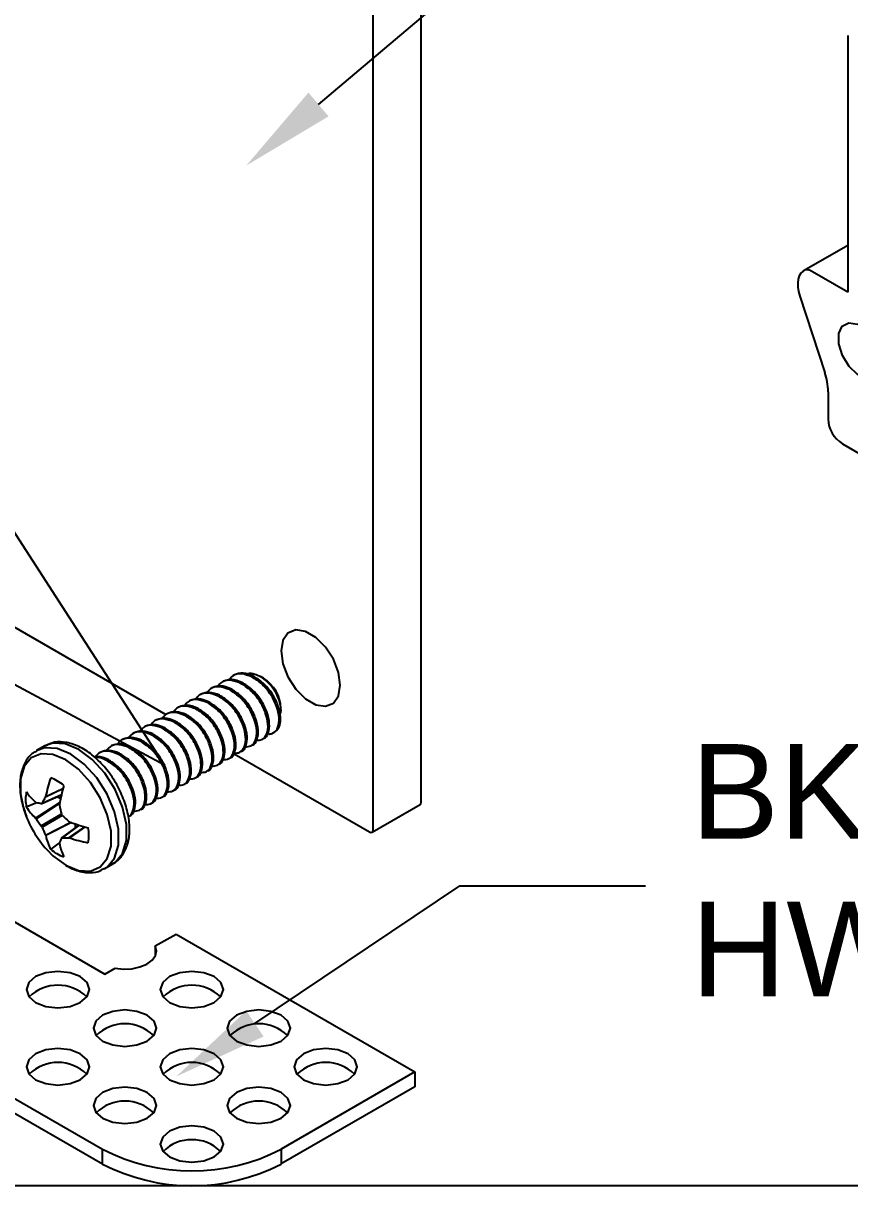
# Model space of a CAD drawing. Extents: x -0.21 to 7.62, y -6.14 to 0.
# Drawn here: x 2.804 to 4.44, y -6.138 to -3.835 of the extents above; entities that cross this region are included whole.
import ezdxf
from ezdxf import colors
from ezdxf.entities.mleader import LeaderData, LeaderLine
from ezdxf.math import Vec2, Vec3

# ---------------------------------------------------------------- set-up
doc = ezdxf.new("R2010")
doc.units = 0
doc.header["$LTSCALE"] = 0.5
doc.header["$MEASUREMENT"] = 0
for name, color, linetype in [('Brackets', 181, 'CONTINUOUS'), ('End Cap', 92, 'CONTINUOUS'), ('FAB DWG', 221, 'CONTINUOUS'), ('Hardware', 242, 'CONTINUOUS'), ('Housing', 150, 'CONTINUOUS')]:
    doc.layers.add(name, color=color, linetype=linetype)
doc.layers.add('Text-Unprinted', color=131, linetype='CONTINUOUS', plot=False)
doc.styles.add('LSAD_Standard', font='arial.ttf')

msp = doc.modelspace()

# ---------------------------------------------------------------- linework, layer by layer
at = {"layer": 'Brackets', "transparency": 16777216}
for p, q in [((0.0704, -4.3976), (2.9607, -6.0661)), ((0.0704, -4.4269), (2.9607, -6.0954)), ((2.7022, -5.5673), (2.9649, -5.719)), ((3.065, -5.6632), (3.1066, -5.64)), ((3.1066, -5.64), (3.5794, -5.913)), ((3.065, -5.6632), (3.065, -5.6832)), ((2.9649, -5.719), (2.9855, -5.7075)), ((3.5794, -5.913), (3.3143, -6.0661)), ((3.5794, -5.913), (3.5794, -5.9423)), ((3.5794, -5.9423), (3.3143, -6.0954)), ((2.9607, -6.0954), (2.9607, -6.0661)), ((3.3143, -6.0661), (3.3143, -6.0954))]:
    msp.add_line(p, q, dxfattribs=at)
at = {"layer": 'Brackets', "transparency": 16777216, "flags": 128}
for points in [[(2.9855, -5.7075), (3.0021, -5.7093), (3.0189, -5.7084), (3.0347, -5.7049), (3.0483, -5.6992), (3.0588, -5.6915), (3.0653, -5.6825), (3.0674, -5.6729), (3.065, -5.6632)], [(2.9165, -5.7242), (2.8963, -5.7164), (2.8723, -5.7137), (2.8484, -5.7164), (2.8281, -5.7242), (2.8146, -5.7359), (2.8098, -5.7497), (2.8146, -5.7636), (2.8281, -5.7753), (2.8484, -5.7831), (2.8723, -5.7858), (2.8963, -5.7831), (2.9165, -5.7753), (2.9301, -5.7636), (2.9348, -5.7497), (2.9301, -5.7359), (2.9165, -5.7242)], [(3.1817, -5.7242), (3.1614, -5.7164), (3.1375, -5.7137), (3.1136, -5.7164), (3.0933, -5.7242), (3.0798, -5.7359), (3.075, -5.7497), (3.0798, -5.7636), (3.0933, -5.7753), (3.1136, -5.7831), (3.1375, -5.7858), (3.1614, -5.7831), (3.1817, -5.7753), (3.1952, -5.7636), (3.2, -5.7497), (3.1952, -5.7359), (3.1817, -5.7242)], [(3.0491, -5.8008), (3.0288, -5.793), (3.0049, -5.7902), (2.981, -5.793), (2.9607, -5.8008), (2.9472, -5.8125), (2.9424, -5.8263), (2.9472, -5.8401), (2.9607, -5.8518), (2.981, -5.8596), (3.0049, -5.8624), (3.0288, -5.8596), (3.0491, -5.8518), (3.0627, -5.8401), (3.0674, -5.8263), (3.0627, -5.8125), (3.0491, -5.8008)], [(3.3143, -5.8008), (3.294, -5.793), (3.2701, -5.7902), (3.2462, -5.793), (3.2259, -5.8008), (3.2123, -5.8125), (3.2076, -5.8263), (3.2123, -5.8401), (3.2259, -5.8518), (3.2462, -5.8596), (3.2701, -5.8624), (3.294, -5.8596), (3.3143, -5.8518), (3.3278, -5.8401), (3.3326, -5.8263), (3.3278, -5.8125), (3.3143, -5.8008)], [(2.9165, -5.8773), (2.8963, -5.8695), (2.8723, -5.8667), (2.8484, -5.8695), (2.8281, -5.8773), (2.8146, -5.889), (2.8098, -5.9028), (2.8146, -5.9166), (2.8281, -5.9283), (2.8484, -5.9362), (2.8723, -5.9389), (2.8963, -5.9362), (2.9165, -5.9283), (2.9301, -5.9166), (2.9348, -5.9028), (2.9301, -5.889), (2.9165, -5.8773)], [(3.1817, -5.8773), (3.1614, -5.8695), (3.1375, -5.8667), (3.1136, -5.8695), (3.0933, -5.8773), (3.0798, -5.889), (3.075, -5.9028), (3.0798, -5.9166), (3.0933, -5.9283), (3.1136, -5.9362), (3.1375, -5.9389), (3.1614, -5.9362), (3.1817, -5.9283), (3.1952, -5.9166), (3.2, -5.9028), (3.1952, -5.889), (3.1817, -5.8773)], [(3.4469, -5.8773), (3.4266, -5.8695), (3.4027, -5.8667), (3.3787, -5.8695), (3.3585, -5.8773), (3.3449, -5.889), (3.3402, -5.9028), (3.3449, -5.9166), (3.3585, -5.9283), (3.3787, -5.9362), (3.4027, -5.9389), (3.4266, -5.9362), (3.4469, -5.9283), (3.4604, -5.9166), (3.4652, -5.9028), (3.4604, -5.889), (3.4469, -5.8773)], [(3.0491, -5.9539), (3.0288, -5.946), (3.0049, -5.9433), (2.981, -5.946), (2.9607, -5.9539), (2.9472, -5.9656), (2.9424, -5.9794), (2.9472, -5.9932), (2.9607, -6.0049), (2.981, -6.0127), (3.0049, -6.0154), (3.0288, -6.0127), (3.0491, -6.0049), (3.0627, -5.9932), (3.0674, -5.9794), (3.0627, -5.9656), (3.0491, -5.9539)], [(3.3143, -5.9539), (3.294, -5.946), (3.2701, -5.9433), (3.2462, -5.946), (3.2259, -5.9539), (3.2123, -5.9656), (3.2076, -5.9794), (3.2123, -5.9932), (3.2259, -6.0049), (3.2462, -6.0127), (3.2701, -6.0154), (3.294, -6.0127), (3.3143, -6.0049), (3.3278, -5.9932), (3.3326, -5.9794), (3.3278, -5.9656), (3.3143, -5.9539)], [(3.1817, -6.0304), (3.1614, -6.0226), (3.1375, -6.0198), (3.1136, -6.0226), (3.0933, -6.0304), (3.0798, -6.0421), (3.075, -6.0559), (3.0798, -6.0697), (3.0933, -6.0814), (3.1136, -6.0892), (3.1375, -6.092), (3.1614, -6.0892), (3.1817, -6.0814), (3.1952, -6.0697), (3.2, -6.0559), (3.1952, -6.0421), (3.1817, -6.0304)]]:
    msp.add_lwpolyline(points, dxfattribs=at)
at = {"layer": 'Brackets', "transparency": 16777216}
for centre, radius, start, end in [((2.8723, -5.8228), 0.0817, 45.6215, 134.3785), ((3.1375, -5.8228), 0.0817, 45.6215, 134.3785), ((3.0049, -5.8993), 0.0817, 45.6215, 134.3785), ((3.2701, -5.8993), 0.0817, 45.6215, 134.3785), ((2.8723, -5.9758), 0.0817, 45.6215, 134.3785), ((3.1375, -5.9758), 0.0817, 45.6215, 134.3785), ((3.4027, -5.9758), 0.0817, 45.6215, 134.3785), ((3.0049, -6.0524), 0.0817, 45.6215, 134.3785), ((3.2701, -6.0524), 0.0817, 45.6215, 134.3785), ((3.1375, -6.1289), 0.0817, 45.6215, 134.3785), ((3.1375, -5.7249), 0.3843, 242.6097, 297.3903), ((3.1375, -5.7542), 0.3843, 242.6097, 297.3903)]:
    msp.add_arc(centre, radius, start, end, dxfattribs=at)
at = {"layer": 'End Cap', "transparency": 16777216}
for p, q in [((3.5916, -5.3784), (3.5916, -2.7328)), ((3.4965, -5.4333), (3.4965, -2.7877)), ((2.5809, -4.9129), (3.0862, -5.2046)), ((3.2212, -5.2825), (3.4895, -5.4374)), ((3.4945, -5.4379), (3.5896, -5.383))]:
    msp.add_line(p, q, dxfattribs=at)
at = {"layer": 'End Cap', "transparency": 16777216, "flags": 128}
msp.add_lwpolyline([(3.3141, -5.0789), (3.3176, -5.1041), (3.3278, -5.1304), (3.3434, -5.1546), (3.3626, -5.1737), (3.383, -5.1854), (3.4021, -5.1884), (3.4177, -5.1823), (3.4279, -5.1678), (3.4315, -5.1467), (3.4279, -5.1215), (3.4177, -5.0952), (3.4021, -5.071), (3.383, -5.0519), (3.3626, -5.0402), (3.3434, -5.0372), (3.3278, -5.0433), (3.3176, -5.0578), (3.3141, -5.0789)], dxfattribs=at)
at = {"layer": 'End Cap', "transparency": 16777216}
for centre, radius, start, end in [((3.5869, -5.379), 0.0048, 304.0564, 7.2558), ((3.4922, -5.434), 0.00437, 230.7967, 9.214)]:
    msp.add_arc(centre, radius, start, end, dxfattribs=at)
at = {"layer": 'Hardware', "transparency": 16777216}
for p, q in [((3.256, -5.13), (3.2587, -5.1284)), ((3.2795, -5.133), (3.2733, -5.1295)), ((3.2118, -5.1555), (3.2145, -5.1539)), ((3.2339, -5.1427), (3.2366, -5.1411)), ((3.1676, -5.181), (3.1703, -5.1794)), ((3.1897, -5.1682), (3.1924, -5.1666)), ((3.1234, -5.2065), (3.1261, -5.2049)), ((3.1455, -5.1938), (3.1482, -5.1922)), ((3.3139, -5.1954), (3.3139, -5.1926)), ((3.1013, -5.2193), (3.1041, -5.2177)), ((3.0571, -5.2448), (3.0599, -5.2432)), ((3.0792, -5.232), (3.082, -5.2304)), ((3.2904, -5.2438), (3.2871, -5.2431)), ((2.8461, -5.2671), (2.8301, -5.2763)), ((3.0129, -5.2703), (3.0157, -5.2687)), ((3.035, -5.2575), (3.0378, -5.2559)), ((2.9687, -5.2958), (2.9715, -5.2942)), ((2.9908, -5.283), (2.9936, -5.2815)), ((2.8401, -5.3809), (2.8792, -5.364)), ((2.8409, -5.3801), (2.8793, -5.3635)), ((2.882, -5.3523), (2.8476, -5.3683)), ((2.848, -5.3671), (2.8823, -5.3511)), ((2.8284, -5.3803), (2.8097, -5.3881)), ((2.8281, -5.3786), (2.829, -5.3791)), ((2.8281, -5.4103), (2.8762, -5.3788)), ((2.8759, -5.3805), (2.829, -5.4114)), ((2.8476, -5.3683), (2.848, -5.3671)), ((2.871, -5.3675), (2.8776, -5.3713)), ((2.8755, -5.383), (2.8755, -5.3845)), ((2.829, -5.4114), (2.8281, -5.4103)), ((2.8393, -5.4251), (2.879, -5.4021)), ((2.8806, -5.4048), (2.8409, -5.4277)), ((2.8476, -5.4435), (2.8977, -5.4183)), ((2.8994, -5.4189), (2.848, -5.4448)), ((2.9137, -5.4237), (2.8795, -5.4491)), ((2.9142, -5.4239), (2.8806, -5.4489)), ((2.8941, -5.4166), (2.8954, -5.4174)), ((2.8941, -5.4489), (2.9253, -5.4271)), ((2.9264, -5.4274), (2.8954, -5.4492)), ((2.9066, -5.4214), (2.9066, -5.429)), ((2.848, -5.4448), (2.8476, -5.4435)), ((2.8954, -5.4492), (2.8941, -5.4489)), ((2.8742, -5.4596), (2.8581, -5.4718)), ((2.8755, -5.4597), (2.8755, -5.4606)), ((2.9651, -5.5101), (2.981, -5.5009))]:
    msp.add_line(p, q, dxfattribs=at)
at = {"layer": 'Hardware', "transparency": 16777216, "flags": 128}
for points in [[(2.9639, -5.5108), (2.9697, -5.507), (2.9844, -5.4891), (2.9921, -5.4634), (2.9921, -5.4321), (2.9844, -5.3975), (2.9697, -5.3627), (2.9492, -5.3303), (2.9245, -5.303), (2.8976, -5.283), (2.8707, -5.2719), (2.846, -5.2707), (2.8296, -5.2766)], [(2.981, -5.5009), (2.9857, -5.4978), (3.0004, -5.4799), (3.008, -5.4542), (3.008, -5.4228), (3.0004, -5.3883), (2.9857, -5.3534), (2.9652, -5.321), (2.9404, -5.2937), (2.9135, -5.2738), (2.8867, -5.2627), (2.8619, -5.2615), (2.8461, -5.2671)], [(2.8877, -5.5035), (2.9132, -5.514), (2.9367, -5.5151), (2.9562, -5.5069), (2.9701, -5.4899), (2.9774, -5.4655), (2.9774, -5.4358), (2.9701, -5.403), (2.9562, -5.3699), (2.9367, -5.3392), (2.9132, -5.3133), (2.8877, -5.2943), (2.8622, -5.2838), (2.8388, -5.2826), (2.8193, -5.2909), (2.8053, -5.3079), (2.7981, -5.3323), (2.7981, -5.362), (2.805, -5.3937)], [(2.8509, -5.4731), (2.8622, -5.4845), (2.8877, -5.5035)]]:
    msp.add_lwpolyline(points, dxfattribs=at)
at = {"layer": 'Hardware', "transparency": 16777216}
for centre, radius, start, end in [((3.2411, -5.1949), 0.0728, 1.7582, 58.2364), ((3.2863, -5.2176), 0.0266, 278.914, 351.9315), ((3.1107, -5.419), 0.2678, 160.6536, 168.817), ((2.8302, -5.4085), 0.083, 49.6335, 70.3719), ((2.8914, -5.3732), 0.0831, 169.6325, 190.3675), ((2.9068, -5.2889), 0.1193, 215.5248, 228.7388), ((3.2033, -5.4364), 0.3321, 164.0757, 170.7452), ((2.9079, -5.3255), 0.1164, 212.529, 226.7643), ((2.8615, -5.2334), 0.1492, 257.4359, 261.4799), ((3.043, -5.4872), 0.2287, 148.6893, 152.0809), ((3.1493, -5.3393), 0.2774, 189.3761, 193.0942), ((3.0073, -5.3299), 0.2121, 197.5094, 222.4852), ((3.0022, -5.2913), 0.2108, 214.741, 219.4114), ((3.0701, -5.2022), 0.2774, 226.9064, 230.6244), ((3.0382, -5.3536), 0.2108, 200.5891, 205.2593), ((3.013, -5.1068), 0.3322, 249.257, 255.9259), ((2.8506, -5.4439), 0.0831, 349.6325, 10.3675), ((2.9614, -5.4181), 0.1165, 193.2378, 207.4715), ((3.0179, -5.5044), 0.1492, 158.528, 162.5729), ((2.8888, -5.2202), 0.2288, 267.9256, 271.3165), ((2.9818, -5.1957), 0.2678, 251.1855, 259.3484), ((2.9118, -5.4086), 0.083, 229.6335, 250.3719), ((2.9925, -5.4373), 0.1193, 191.2637, 204.4763)]:
    msp.add_arc(centre, radius, start, end, dxfattribs=at)
for points, knots in [([(3.2339, -5.1427), (3.2271, -5.1402), (3.2135, -5.1351), (3.1971, -5.1384), (3.1909, -5.1464), (3.1885, -5.1496)], [0, 0, 0, 0, 0.37148, 0.752767, 1, 1, 1, 1]), ([(3.2366, -5.1411), (3.2298, -5.1384), (3.216, -5.133), (3.2049, -5.1373), (3.1994, -5.1394)], [0, 0, 0, 0, 0.496367, 1, 1, 1, 1]), ([(3.256, -5.13), (3.2492, -5.1275), (3.2356, -5.1224), (3.2191, -5.1256), (3.213, -5.1337), (3.2106, -5.1368)], [0, 0, 0, 0, 0.37148, 0.752767, 1, 1, 1, 1]), ([(3.2587, -5.1284), (3.2519, -5.1257), (3.2381, -5.1203), (3.227, -5.1245), (3.2215, -5.1266)], [0, 0, 0, 0, 0.496367, 1, 1, 1, 1]), ([(3.2457, -5.1246), (3.2465, -5.1242), (3.2511, -5.1219), (3.261, -5.1235), (3.2696, -5.1277), (3.2733, -5.1295)], [0, 0, 0, 0, 0.117011, 0.618604, 1, 1, 1, 1]), ([(3.2904, -5.2438), (3.2934, -5.2432), (3.3009, -5.2416), (3.3091, -5.231), (3.3116, -5.2121), (3.3063, -5.1885), (3.2942, -5.1643), (3.2765, -5.1428), (3.2627, -5.1342), (3.256, -5.13)], [0, 0, 0, 0, 0.094441, 0.242391, 0.395125, 0.547858, 0.695809, 0.849886, 1, 1, 1, 1]), ([(3.3126, -5.2213), (3.3129, -5.2175), (3.3138, -5.2073), (3.309, -5.1869), (3.297, -5.1627), (3.2792, -5.1412), (3.2655, -5.1326), (3.2587, -5.1284)], [0, 0, 0, 0, 0.128168, 0.348309, 0.561556, 0.783634, 1, 1, 1, 1]), ([(3.3121, -5.2054), (3.3125, -5.2045), (3.3145, -5.2004), (3.314, -5.1895), (3.3102, -5.1741), (3.3023, -5.1579), (3.2911, -5.1431), (3.2807, -5.134), (3.2747, -5.1303), (3.2733, -5.1295)], [0, 0, 0, 0, 0.049444, 0.224437, 0.399429, 0.574191, 0.758666, 0.94464, 1, 1, 1, 1]), ([(3.2118, -5.1555), (3.205, -5.153), (3.1914, -5.1479), (3.175, -5.1511), (3.1689, -5.1592), (3.1664, -5.1623)], [0, 0, 0, 0, 0.3714803, 0.7527671, 1, 1, 1, 1]), ([(3.2145, -5.1539), (3.2077, -5.1512), (3.1939, -5.1458), (3.1828, -5.15), (3.1773, -5.1521)], [0, 0, 0, 0, 0.496367, 1, 1, 1, 1]), ([(3.2429, -5.2686), (3.2471, -5.2685), (3.2562, -5.2682), (3.2649, -5.2564), (3.2674, -5.2376), (3.2621, -5.214), (3.25, -5.1898), (3.2323, -5.1683), (3.2186, -5.1597), (3.2118, -5.1555)], [0, 0, 0, 0, 0.120469, 0.264167, 0.412511, 0.560854, 0.704552, 0.8542, 1, 1, 1, 1]), ([(3.2573, -5.2652), (3.2573, -5.2652), (3.2621, -5.2644), (3.2674, -5.2543), (3.2702, -5.2362), (3.2648, -5.2124), (3.2528, -5.1882), (3.2351, -5.1667), (3.2213, -5.1581), (3.2145, -5.1539)], [0, 0, 0, 0, 0.001946, 0.165008, 0.333342, 0.501676, 0.664738, 0.834553, 1, 1, 1, 1]), ([(3.265, -5.2558), (3.2692, -5.2557), (3.2783, -5.2555), (3.287, -5.2437), (3.2895, -5.2249), (3.2842, -5.2013), (3.2721, -5.1771), (3.2544, -5.1556), (3.2407, -5.147), (3.2339, -5.1427)], [0, 0, 0, 0, 0.120469, 0.264167, 0.412511, 0.560854, 0.704552, 0.8542, 1, 1, 1, 1]), ([(3.2794, -5.2524), (3.2794, -5.2524), (3.2842, -5.2517), (3.2895, -5.2415), (3.2923, -5.2234), (3.2869, -5.1996), (3.2749, -5.1755), (3.2572, -5.154), (3.2434, -5.1454), (3.2366, -5.1411)], [0, 0, 0, 0, 0.001946, 0.165008, 0.333342, 0.501676, 0.664738, 0.834553, 1, 1, 1, 1]), ([(3.1676, -5.181), (3.1608, -5.1785), (3.1472, -5.1734), (3.1308, -5.1767), (3.1247, -5.1847), (3.1223, -5.1878)], [0, 0, 0, 0, 0.3714803, 0.7527671, 1, 1, 1, 1]), ([(3.1703, -5.1794), (3.1635, -5.1767), (3.1497, -5.1713), (3.1386, -5.1755), (3.1331, -5.1777)], [0, 0, 0, 0, 0.4963672, 1, 1, 1, 1]), ([(3.1897, -5.1682), (3.1829, -5.1657), (3.1693, -5.1606), (3.1529, -5.1639), (3.1468, -5.1719), (3.1444, -5.1751)], [0, 0, 0, 0, 0.3714803, 0.7527671, 1, 1, 1, 1]), ([(3.1924, -5.1666), (3.1856, -5.164), (3.1718, -5.1585), (3.1607, -5.1628), (3.1552, -5.1649)], [0, 0, 0, 0, 0.496367, 1, 1, 1, 1]), ([(3.1987, -5.2941), (3.2029, -5.294), (3.212, -5.2937), (3.2207, -5.2819), (3.2232, -5.2631), (3.2179, -5.2395), (3.2058, -5.2153), (3.1881, -5.1938), (3.1744, -5.1852), (3.1676, -5.181)], [0, 0, 0, 0, 0.120469, 0.264167, 0.412511, 0.560854, 0.704552, 0.8542, 1, 1, 1, 1]), ([(3.2131, -5.2907), (3.2131, -5.2907), (3.2179, -5.2899), (3.2232, -5.2798), (3.226, -5.2617), (3.2206, -5.2379), (3.2086, -5.2137), (3.1909, -5.1922), (3.1771, -5.1836), (3.1703, -5.1794)], [0, 0, 0, 0, 0.001946, 0.165008, 0.333342, 0.501676, 0.664738, 0.834553, 1, 1, 1, 1]), ([(3.2216, -5.2813), (3.2255, -5.2812), (3.2343, -5.2808), (3.2428, -5.2692), (3.2453, -5.2504), (3.24, -5.2268), (3.2279, -5.2026), (3.2102, -5.1811), (3.1965, -5.1725), (3.1897, -5.1682)], [0.0083488, 0.0083488, 0.0083488, 0.0083488, 0.1204693, 0.2641674, 0.4125107, 0.5608539, 0.7045521, 0.8542005, 1, 1, 1, 1]), ([(3.2352, -5.2779), (3.2352, -5.2779), (3.24, -5.2772), (3.2453, -5.267), (3.2481, -5.2489), (3.2427, -5.2251), (3.2307, -5.201), (3.213, -5.1795), (3.1992, -5.1709), (3.1924, -5.1666)], [0, 0, 0, 0, 0.001946, 0.165008, 0.333342, 0.501676, 0.664738, 0.834553, 1, 1, 1, 1]), ([(3.1234, -5.2065), (3.1167, -5.204), (3.103, -5.1989), (3.0866, -5.2022), (3.0805, -5.2102), (3.0781, -5.2134)], [0, 0, 0, 0, 0.37148, 0.752767, 1, 1, 1, 1]), ([(3.1261, -5.2049), (3.1193, -5.2022), (3.1055, -5.1968), (3.0944, -5.201), (3.0889, -5.2032)], [0, 0, 0, 0, 0.496367, 1, 1, 1, 1]), ([(3.1455, -5.1938), (3.1388, -5.1912), (3.1251, -5.1862), (3.1087, -5.1894), (3.1026, -5.1974), (3.1002, -5.2006)], [0, 0, 0, 0, 0.37148, 0.752767, 1, 1, 1, 1]), ([(3.1482, -5.1922), (3.1414, -5.1895), (3.1276, -5.184), (3.1165, -5.1883), (3.111, -5.1904)], [0, 0, 0, 0, 0.496367, 1, 1, 1, 1]), ([(3.1689, -5.3162), (3.1689, -5.3162), (3.1737, -5.3155), (3.179, -5.3053), (3.1819, -5.2872), (3.1764, -5.2634), (3.1644, -5.2393), (3.1467, -5.2177), (3.1329, -5.2092), (3.1261, -5.2049)], [0, 0, 0, 0, 0.001946, 0.165008, 0.333342, 0.501676, 0.664738, 0.834553, 1, 1, 1, 1]), ([(3.1766, -5.3069), (3.1808, -5.3068), (3.1899, -5.3065), (3.1986, -5.2947), (3.2011, -5.2759), (3.1958, -5.2523), (3.1837, -5.2281), (3.166, -5.2066), (3.1523, -5.198), (3.1455, -5.1938)], [0, 0, 0, 0, 0.120469, 0.264167, 0.412511, 0.560854, 0.704552, 0.8542, 1, 1, 1, 1]), ([(3.191, -5.3034), (3.191, -5.3034), (3.1958, -5.3027), (3.2011, -5.2925), (3.204, -5.2744), (3.1985, -5.2506), (3.1865, -5.2265), (3.1688, -5.205), (3.155, -5.1964), (3.1482, -5.1922)], [0, 0, 0, 0, 0.001946, 0.165008, 0.333342, 0.501676, 0.664738, 0.834553, 1, 1, 1, 1]), ([(3.0792, -5.232), (3.0725, -5.2295), (3.0588, -5.2244), (3.0424, -5.2277), (3.0363, -5.2357), (3.0339, -5.2389)], [0, 0, 0, 0, 0.37148, 0.752767, 1, 1, 1, 1]), ([(3.082, -5.2304), (3.0751, -5.2277), (3.0613, -5.2223), (3.0502, -5.2265), (3.0447, -5.2287)], [0, 0, 0, 0, 0.496367, 1, 1, 1, 1]), ([(3.1013, -5.2193), (3.0946, -5.2168), (3.0809, -5.2117), (3.0645, -5.2149), (3.0584, -5.223), (3.056, -5.2261)], [0, 0, 0, 0, 0.37148, 0.752767, 1, 1, 1, 1]), ([(3.1041, -5.2177), (3.0972, -5.215), (3.0834, -5.2096), (3.0723, -5.2138), (3.0668, -5.2159)], [0, 0, 0, 0, 0.496367, 1, 1, 1, 1]), ([(3.1324, -5.3324), (3.1366, -5.3323), (3.1457, -5.332), (3.1544, -5.3202), (3.1569, -5.3014), (3.1516, -5.2778), (3.1395, -5.2536), (3.1218, -5.2321), (3.1081, -5.2235), (3.1013, -5.2193)], [0, 0, 0, 0, 0.120469, 0.264167, 0.412511, 0.560854, 0.704552, 0.8542, 1, 1, 1, 1]), ([(3.1468, -5.3289), (3.1468, -5.3289), (3.1516, -5.3282), (3.1569, -5.318), (3.1598, -5.2999), (3.1543, -5.2762), (3.1423, -5.252), (3.1246, -5.2305), (3.1108, -5.2219), (3.1041, -5.2177)], [0, 0, 0, 0, 0.001946, 0.165008, 0.333342, 0.501676, 0.664738, 0.834553, 1, 1, 1, 1]), ([(3.1545, -5.3196), (3.1587, -5.3195), (3.1678, -5.3193), (3.1765, -5.3074), (3.179, -5.2886), (3.1737, -5.265), (3.1616, -5.2408), (3.1439, -5.2193), (3.1302, -5.2107), (3.1234, -5.2065)], [0, 0, 0, 0, 0.120469, 0.264167, 0.412511, 0.560854, 0.704552, 0.8542, 1, 1, 1, 1]), ([(3.035, -5.2575), (3.0283, -5.255), (3.0146, -5.2499), (2.9982, -5.2532), (2.9921, -5.2612), (2.9897, -5.2644)], [0, 0, 0, 0, 0.3714803, 0.7527671, 1, 1, 1, 1]), ([(3.0378, -5.2559), (3.0309, -5.2532), (3.0171, -5.2478), (3.006, -5.2521), (3.0005, -5.2542)], [0, 0, 0, 0, 0.496367, 1, 1, 1, 1]), ([(3.0571, -5.2448), (3.0504, -5.2423), (3.0367, -5.2372), (3.0203, -5.2404), (3.0142, -5.2485), (3.0118, -5.2516)], [0, 0, 0, 0, 0.3714803, 0.7527671, 1, 1, 1, 1]), ([(3.0599, -5.2432), (3.053, -5.2405), (3.0392, -5.2351), (3.0281, -5.2393), (3.0226, -5.2414)], [0, 0, 0, 0, 0.496367, 1, 1, 1, 1]), ([(3.0882, -5.3579), (3.0924, -5.3578), (3.1015, -5.3575), (3.1102, -5.3457), (3.1127, -5.3269), (3.1074, -5.3033), (3.0953, -5.2791), (3.0776, -5.2576), (3.0639, -5.249), (3.0571, -5.2448)], [0, 0, 0, 0, 0.120469, 0.264167, 0.412511, 0.560854, 0.704552, 0.8542, 1, 1, 1, 1]), ([(3.1026, -5.3545), (3.1026, -5.3545), (3.1074, -5.3537), (3.1127, -5.3436), (3.1156, -5.3255), (3.1102, -5.3017), (3.0981, -5.2775), (3.0804, -5.256), (3.0666, -5.2474), (3.0599, -5.2432)], [0, 0, 0, 0, 0.001946, 0.165008, 0.333342, 0.501676, 0.664738, 0.834553, 1, 1, 1, 1]), ([(3.1103, -5.3451), (3.1145, -5.345), (3.1236, -5.3448), (3.1323, -5.333), (3.1348, -5.3141), (3.1295, -5.2905), (3.1174, -5.2664), (3.0997, -5.2449), (3.086, -5.2363), (3.0792, -5.232)], [0, 0, 0, 0, 0.120469, 0.264167, 0.412511, 0.560854, 0.704552, 0.8542, 1, 1, 1, 1]), ([(3.1247, -5.3417), (3.1247, -5.3417), (3.1295, -5.341), (3.1348, -5.3308), (3.1377, -5.3127), (3.1323, -5.2889), (3.1202, -5.2648), (3.1025, -5.2433), (3.0887, -5.2347), (3.082, -5.2304)], [0, 0, 0, 0, 0.001946, 0.165008, 0.333342, 0.501676, 0.664738, 0.834553, 1, 1, 1, 1]), ([(2.9791, -5.5006), (2.9826, -5.499), (2.993, -5.4942), (3.0046, -5.4778), (3.0131, -5.4547), (3.0151, -5.4266), (3.0105, -5.3953), (2.9993, -5.3628), (2.9826, -5.3315), (2.9613, -5.3037), (2.9367, -5.2811), (2.9101, -5.2652), (2.8842, -5.2584), (2.8616, -5.2591), (2.8506, -5.2657), (2.8459, -5.2684)], [0, 0, 0, 0, 0.038993, 0.115372, 0.192337, 0.273658, 0.358075, 0.442844, 0.527406, 0.612093, 0.697281, 0.783485, 0.870904, 0.945695, 1, 1, 1, 1]), ([(3.0129, -5.2703), (3.0062, -5.2678), (2.9925, -5.2627), (2.9761, -5.266), (2.97, -5.274), (2.9676, -5.2771)], [0, 0, 0, 0, 0.37148, 0.752767, 1, 1, 1, 1]), ([(3.0157, -5.2687), (3.0088, -5.266), (2.995, -5.2606), (2.984, -5.2648), (2.9784, -5.267)], [0, 0, 0, 0, 0.496367, 1, 1, 1, 1]), ([(3.044, -5.3834), (3.0482, -5.3833), (3.0574, -5.383), (3.066, -5.3712), (3.0685, -5.3524), (3.0632, -5.3288), (3.0511, -5.3046), (3.0334, -5.2831), (3.0197, -5.2745), (3.0129, -5.2703)], [0, 0, 0, 0, 0.120469, 0.264167, 0.412511, 0.560854, 0.704552, 0.8542, 1, 1, 1, 1]), ([(3.0584, -5.38), (3.0584, -5.38), (3.0632, -5.3792), (3.0685, -5.3691), (3.0714, -5.351), (3.066, -5.3272), (3.0539, -5.303), (3.0362, -5.2815), (3.0224, -5.2729), (3.0157, -5.2687)], [0, 0, 0, 0, 0.001946, 0.165008, 0.333342, 0.501676, 0.664738, 0.834553, 1, 1, 1, 1]), ([(3.0661, -5.3706), (3.0703, -5.3705), (3.0795, -5.3703), (3.0881, -5.3585), (3.0906, -5.3397), (3.0853, -5.3161), (3.0732, -5.2919), (3.0555, -5.2704), (3.0418, -5.2618), (3.035, -5.2575)], [0, 0, 0, 0, 0.120469, 0.264167, 0.412511, 0.560854, 0.704552, 0.8542, 1, 1, 1, 1]), ([(3.0805, -5.3672), (3.0805, -5.3672), (3.0853, -5.3665), (3.0906, -5.3563), (3.0935, -5.3382), (3.0881, -5.3144), (3.076, -5.2903), (3.0583, -5.2688), (3.0445, -5.2602), (3.0378, -5.2559)], [0, 0, 0, 0, 0.001946, 0.165008, 0.333342, 0.501676, 0.664738, 0.834553, 1, 1, 1, 1]), ([(2.8299, -5.2776), (2.8276, -5.2787), (2.8183, -5.2828), (2.8073, -5.298), (2.7983, -5.3208), (2.7961, -5.3486), (2.7995, -5.3781), (2.8068, -5.3979), (2.8101, -5.4069)], [0, 0, 0, 0, 0.062381, 0.246308, 0.430969, 0.625889, 0.8287, 1, 1, 1, 1]), ([(2.9908, -5.283), (2.9841, -5.2805), (2.9704, -5.2754), (2.954, -5.2787), (2.9479, -5.2867), (2.9455, -5.2899)], [0, 0, 0, 0, 0.37148, 0.752767, 1, 1, 1, 1]), ([(2.9715, -5.2942), (2.9645, -5.2911), (2.955, -5.287), (2.9475, -5.2893), (2.9455, -5.2899)], [0, 0, 0, 0, 0.737386, 1, 1, 1, 1]), ([(2.9687, -5.2958), (2.9617, -5.2926), (2.9534, -5.2887), (2.9467, -5.2905), (2.9457, -5.2908)], [0, 0, 0, 0, 0.847164, 1, 1, 1, 1]), ([(2.9936, -5.2815), (2.9867, -5.2788), (2.9729, -5.2733), (2.9619, -5.2776), (2.9563, -5.2797)], [0, 0, 0, 0, 0.496367, 1, 1, 1, 1]), ([(3.0114, -5.4071), (3.0115, -5.4071), (3.0162, -5.4063), (3.0216, -5.3962), (3.0244, -5.3781), (3.019, -5.3543), (3.0069, -5.3301), (2.9892, -5.3086), (2.9755, -5.3), (2.9687, -5.2958)], [0, 0, 0, 0, 0.001946, 0.165008, 0.333342, 0.501676, 0.664738, 0.834553, 1, 1, 1, 1]), ([(3.0142, -5.4055), (3.0143, -5.4055), (3.019, -5.4047), (3.0243, -5.3946), (3.0272, -5.3765), (3.0218, -5.3527), (3.0097, -5.3286), (2.992, -5.307), (2.9782, -5.2984), (2.9715, -5.2942)], [0, 0, 0, 0, 0.001946, 0.165008, 0.333342, 0.501676, 0.664738, 0.834553, 1, 1, 1, 1]), ([(3.0219, -5.3962), (3.0261, -5.396), (3.0353, -5.3958), (3.0439, -5.384), (3.0464, -5.3652), (3.0411, -5.3416), (3.029, -5.3174), (3.0113, -5.2959), (2.9976, -5.2873), (2.9908, -5.283)], [0, 0, 0, 0, 0.120469, 0.264167, 0.412511, 0.560854, 0.704552, 0.8542, 1, 1, 1, 1]), ([(3.0363, -5.3927), (3.0363, -5.3927), (3.0411, -5.392), (3.0464, -5.3818), (3.0493, -5.3637), (3.0439, -5.3399), (3.0318, -5.3158), (3.0141, -5.2943), (3.0003, -5.2857), (2.9936, -5.2815)], [0, 0, 0, 0, 0.001946, 0.165008, 0.333342, 0.501676, 0.664738, 0.834553, 1, 1, 1, 1]), ([(2.8393, -5.381), (2.8396, -5.381), (2.8401, -5.381), (2.8406, -5.3806), (2.8408, -5.3802), (2.8409, -5.3801)], [0, 0, 0, 0, 0.42854, 0.857097, 1, 1, 1, 1]), ([(2.879, -5.4021), (2.8792, -5.4026), (2.8794, -5.4034), (2.8801, -5.4043), (2.8805, -5.4047), (2.8806, -5.4048)], [0, 0, 0, 0, 0.42854, 0.857097, 1, 1, 1, 1]), ([(2.8409, -5.4277), (2.8407, -5.4273), (2.8404, -5.4265), (2.8398, -5.4256), (2.8394, -5.4252), (2.8393, -5.4251)], [0, 0, 0, 0, 0.42854, 0.857097, 1, 1, 1, 1]), ([(2.8806, -5.4489), (2.8803, -5.4489), (2.8797, -5.4489), (2.8792, -5.4493), (2.8791, -5.4497), (2.879, -5.4497)], [0, 0, 0, 0, 0.42854, 0.857097, 1, 1, 1, 1]), ([(2.8888, -5.5043), (2.8935, -5.5068), (2.9072, -5.514), (2.9288, -5.5188), (2.9499, -5.518), (2.9596, -5.5119), (2.9631, -5.5098)], [0, 0, 0, 0, 0.184404, 0.534813, 0.83533, 1, 1, 1, 1])]:
    msp.add_open_spline(points, degree=3, knots=knots, dxfattribs=at)
at = {"layer": 'Housing', "transparency": 16777216}
for p, q in [((4.4363, -3.8593), (4.4363, -4.3681)), ((4.4363, -4.2752), (4.3498, -4.3251)), ((4.4363, -4.3681), (4.3619, -4.3251)), ((4.3413, -4.3756), (4.3908, -4.5268)), ((4.3974, -4.5651), (4.3974, -4.6192)), ((4.4257, -4.6682), (4.4717, -4.6947))]:
    msp.add_line(p, q, dxfattribs=at)
at = {"layer": 'Housing', "transparency": 16777216, "flags": 128}
for points in [[(4.353, -4.3237), (4.3479, -4.3264), (4.3437, -4.3305), (4.3405, -4.3358), (4.3384, -4.3423), (4.3374, -4.3497), (4.3376, -4.3579), (4.3389, -4.3666), (4.3413, -4.3756)], [(4.5002, -4.5291), (4.4892, -4.539), (4.4735, -4.5398), (4.4558, -4.5313), (4.4389, -4.5149), (4.4258, -4.4934), (4.4186, -4.4704), (4.4185, -4.4497), (4.4256, -4.435), (4.4387, -4.4285), (4.4555, -4.4315), (4.4733, -4.4433), (4.489, -4.4621)]]:
    msp.add_lwpolyline(points, dxfattribs=at)
at = {"layer": 'Housing', "transparency": 16777216}
for centre, radius, start, end in [((4.3558, -4.3341), 0.0108, 55.7826, 105.3501), ((4.2728, -4.5669), 0.1247, 0.8303, 18.7806), ((4.4589, -4.6164), 0.0615, 182.6055, 237.3945)]:
    msp.add_arc(centre, radius, start, end, dxfattribs=at)
at = {"layer": 'Text-Unprinted', "ltscale": 0.5, "transparency": 16777216}
msp.add_lwpolyline([(0, 0), (6.4064, 0), (6.4064, -6.1385), (0, -6.1385)], close=True, dxfattribs=at)

# ---------------------------------------------------------------- leaders
at = {"layer": 'FAB DWG', "ltscale": 0.5, "transparency": 16777216}
ml = msp.add_multileader_mtext('Standard', dxfattribs=at)
ml.set_content('\\A1;6-32 x {\\H0.7x;\\S1/2;}" PAN\\PTYPE F (HW63212)', color=256, style='LSAD_Standard')
ml.set_leader_properties()
ml.build(insert=Vec2(0, 0))
ml.multileader.update_dxf_attribs({"text_left_attachment_type": 2, "dogleg_length": 0.36, "arrow_head_size": 0.1875})
ctx = ml.context
ctx.base_point, ctx.char_height, ctx.arrow_head_size, ctx.landing_gap_size, ctx.plane_origin = Vec3(3.2513, -0.684), 0.1875, 0.1875, 0.09, Vec3(2.2739, 15.5392)
ctx.left_attachment = 2
notes = []
notes.append((ctx, [(0, (1, 1, 0), (2.9741, -0.684), (1, 0), 0.2772, [(3, [(2.8607, -3.0728), (0.8971, -1.9163), (3.0831, -5.3051), (0.9817, -4.176)], 0, [])])]))
ctx.mtext.insert, ctx.mtext.width, ctx.mtext.defined_height, ctx.mtext.flow_direction = Vec3(3.3413, -0.3761), 2.351815, 0.6491, 5
ml = msp.add_multileader_mtext('Standard', dxfattribs=at)
ml.set_content('\\A1;EP00431', color=256, style='LSAD_Standard')
ml.set_leader_properties()
ml.build(insert=Vec2(0, 0))
ml.multileader.update_dxf_attribs({"text_left_attachment_type": 2, "dogleg_length": 0.36, "arrow_head_size": 0.1875})
ctx = ml.context
ctx.base_point, ctx.char_height, ctx.arrow_head_size, ctx.landing_gap_size, ctx.plane_origin = Vec3(5.1745, -2.6288), 0.1875, 0.1875, 0.09, Vec3(1.983, 11.1661)
ctx.left_attachment = 2
notes.append((ctx, [(0, (1, 1, 0), (5.0043, -2.6288), (1, 0), 0.1702, [(0, [(3.2452, -4.1171)], 0, [])])]))
ctx.mtext.insert, ctx.mtext.width, ctx.mtext.defined_height, ctx.mtext.flow_direction = Vec3(5.2645, -2.533), 2.351815, 0.6491, 5
ml = msp.add_multileader_mtext('Standard', dxfattribs=at)
ml.set_content('\\A1;BK01242 (x1)\\PHW63214 (x2)', color=256, style='LSAD_Standard')
ml.set_leader_properties()
ml.build(insert=Vec2(0, 0))
ml.multileader.update_dxf_attribs({"text_left_attachment_type": 2, "dogleg_length": 0.36, "arrow_head_size": 0.1875})
ctx = ml.context
ctx.base_point, ctx.char_height, ctx.arrow_head_size, ctx.landing_gap_size, ctx.plane_origin = Vec3(4.0357, -5.5439), 0.1875, 0.1875, 0.09, Vec3(1.8599, 10.1644)
ctx.left_attachment = 2
notes.append((ctx, [(0, (1, 1, 0), (3.6685, -5.5439), (1, 0), 0.3672, [(0, [(3.1068, -5.9219)], 0, [])])]))
ctx.mtext.insert, ctx.mtext.width, ctx.mtext.defined_height, ctx.mtext.flow_direction = Vec3(4.1257, -5.2632), 2.351815, 0.6491, 5
for ctx, leaders in notes:
    for number, flags, end, landing, length, lines in leaders:
        leader = LeaderData()
        leader.index, (leader.has_last_leader_line, leader.has_dogleg_vector, leader.attachment_direction) = number, flags
        leader.last_leader_point, leader.dogleg_vector, leader.dogleg_length = Vec3(end), Vec3(landing), length
        for number, points, colour, breaks in lines:
            line = LeaderLine()
            line.index, line.vertices, line.color, line.breaks = number, Vec3.list(points), colors.encode_raw_color(colour), breaks
            leader.lines.append(line)
        ctx.leaders.append(leader)

doc.saveas('drawing.dxf')
